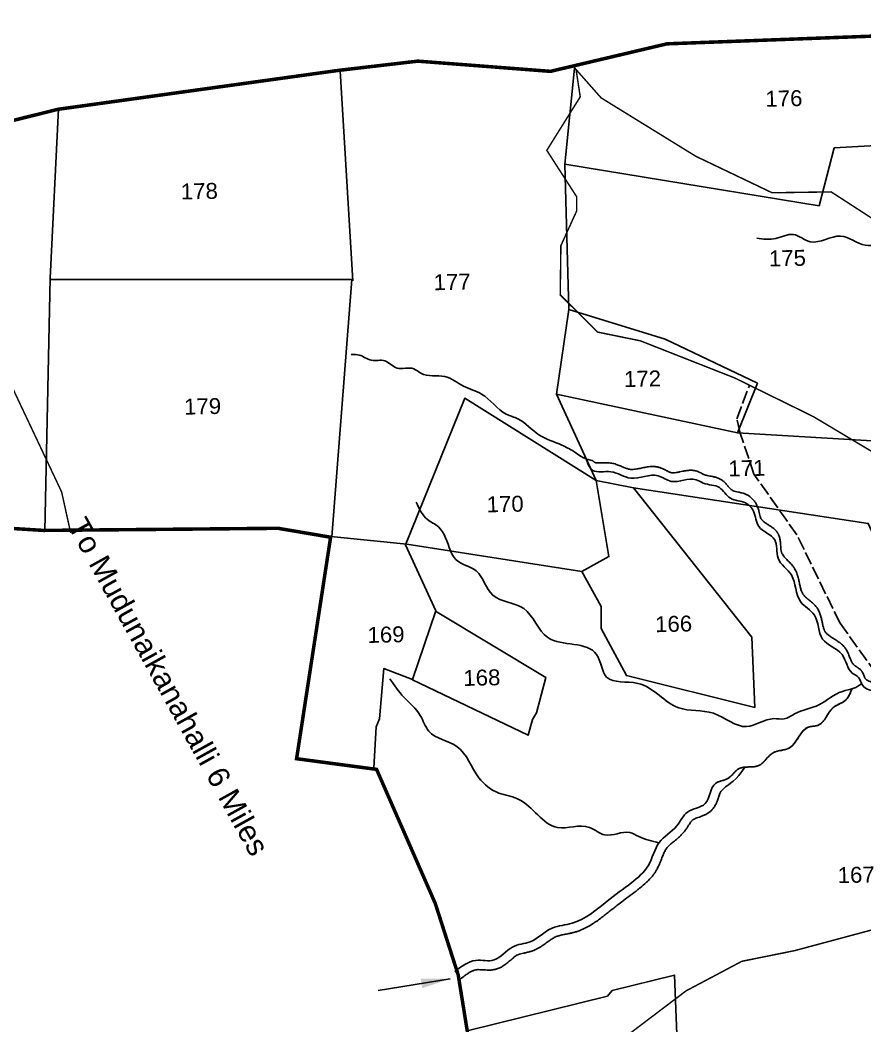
# Model space of a CAD drawing. Header units: feet. Extents: x 738530 to 748259, y 1619282 to 1626133.
# Drawn here: x 739792 to 740949, y 1621333 to 1622711 of the extents above; entities that cross this region are included whole.
import ezdxf
from ezdxf.enums import TextEntityAlignment as Align

# ---------------------------------------------------------------- set-up
doc = ezdxf.new("R2010")
doc.units = ezdxf.units.FT
doc.header["$LTSCALE"] = 15
doc.header["$MEASUREMENT"] = 0
doc.linetypes.add('ACAD_ISO02W100', pattern=[15, 12, -3])
for name, color, linetype in [('PLOT', 7, 'Continuous'), ('PLOT NO', 7, 'Continuous'), ('ROADS', 6, 'ACAD_ISO02W100'), ('TANKS-STREAM', 4, 'Continuous'), ('VILLAGE BOUNDRY', 5, 'Continuous')]:
    doc.layers.add(name, color=color, linetype=linetype)
doc.styles.add('CANAL', font='Cambria.ttf')
doc.styles.get("Standard").update_dxf_attribs({"font": 'arial.ttf'})
doc.dimstyles.new('CRDS', dxfattribs={"dimtxt": 20, "dimasz": 0.18, "dimexe": 0.18, "dimexo": 0.0625, "dimgap": 0.09, "dimtad": 0, "dimtih": 1, "dimtoh": 1, "dimdec": 0, "dimzin": 2, "dimdsep": 46, "dimtxsty": 'CANAL', "dimcen": 0.09, "dimclrt": 256, "dimadec": 0, "dimazin": 0, "dimtfac": 1, "dimtdec": 0, "dimtofl": 0, "dimtmove": 0, "dimatfit": 3, "dimfxl": 1, "dimtfill": 2, "dimtfillclr": 5, "dimtolj": 1, "dimtzin": 0, "dimarcsym": 0})

msp = doc.modelspace()

# ---------------------------------------------------------------- linework, layer by layer
at = {"layer": 'PLOT'}
for points in [[(740543.7, 1622314.6), (740538.1, 1622513.6), (740886.6, 1622456.8), (740907.4, 1622536), (741152.8, 1622549.7), (741079.1, 1622693.6)], [(740248, 1622353.8), (740230.4, 1622641.5)], [(740538.1, 1622513.6), (740552.2, 1622649.7)], [(739826.6, 1622012.3), (739825.9, 1622011.6), (739833.1, 1622357.4), (739844.7, 1622589.5)], [(739832.9, 1622355.7), (740246.6, 1622355.6), (740219.1, 1622003.3)], [(740527, 1622198.9), (740543.7, 1622314.6), (740675.7, 1622273.9), (740802.1, 1622213.8), (740774.8, 1622145.8)], [(741032.8, 1622044.8), (740982.4, 1622133.3), (740774.8, 1622145.8), (740527, 1622198.9), (740581.3, 1622080.4)], [(740217.8, 1622003.7), (740322, 1621993.3), (740561.8, 1621956), (740598.7, 1621976.3), (740581.3, 1622080.4), (740401.1, 1622193.2), (740319.8, 1621992.4), (740361.5, 1621902), (740329.4, 1621807.9), (740290.2, 1621822.8), (740284.6, 1621754.1), (740279.8, 1621743.3), (740276.8, 1621687.1)], [(740561.8, 1621956), (740587.9, 1621907.8), (740588.2, 1621877.8), (740622.7, 1621813.2), (740798.8, 1621769.6), (740794.4, 1621866), (740632.6, 1622070.6), (740581.3, 1622080.4)], [(741241.1, 1620543.5), (741283.4, 1620856), (741291.1, 1621367), (741236.7, 1621619), (741198.1, 1621714.5), (741078.1, 1621744), (741083.5, 1621817.1), (741034.9, 1621843), (740954, 1622021.6), (740632.6, 1622070.6)], [(740329.5, 1621807.5), (740487.9, 1621731.5), (740494, 1621753.1), (740499.6, 1621762.1), (740512.4, 1621810.6), (740361.3, 1621901.5)], [(740404.6, 1621326.6), (740596.7, 1621374.1), (740603.1, 1621381.8), (740688.7, 1621402.7), (740693.7, 1621275.7), (740698.3, 1621252.5), (740703.2, 1621184.1), (740537, 1621131.9), (740425.8, 1621151.4)]]:
    msp.add_lwpolyline(points, dxfattribs=at)
at = {"layer": 'ROADS', "ltscale": 0.15, "const_width": 2}
for points in [[(741121.7, 1622023.1), (740878.6, 1622168.1), (740770.9, 1622221), (740641.8, 1622271.8), (740583.1, 1622283.8), (740532, 1622334.7), (740532.9, 1622402.2), (740554.4, 1622449.4), (740554.5, 1622469.2), (740513.6, 1622532.7), (740559.4, 1622606), (740553.7, 1622643.4), (740588, 1622604.6), (740717.7, 1622524.6), (740822.3, 1622474.6), (740903.2, 1622475.8), (740959.4, 1622439.4)], [(739648.9, 1622539.7), (739714.3, 1622344.6), (739754.9, 1622301), (739766.7, 1622238.9), (739848.9, 1622064.8), (739861.3, 1622008.7)], [(742128.5, 1621836.9), (742068.6, 1621817.3), (741870.5, 1621714), (741753.1, 1621674.9), (741631, 1621624.7), (741571.8, 1621616.1), (741424.1, 1621619.8), (741247.3, 1621565.1), (741073.7, 1621495.7), (740853.1, 1621436.5), (740780.8, 1621421.9), (740704.4, 1621381.4), (740569, 1621278.9), (740507.5, 1621244.1), (740495.7, 1621236.6), (740414.8, 1621207.9)]]:
    msp.add_lwpolyline(points, dxfattribs=at)
at = {"layer": 'ROADS', "ltscale": 0.1}
msp.add_lwpolyline([(741119.5, 1621514.7), (740991.3, 1621778.9), (740915.4, 1621885), (740856.2, 1622006.1), (740797.3, 1622089.3), (740778.6, 1622145.4), (740774, 1622165.1), (740791.2, 1622211.2)], dxfattribs=at)
at = {"layer": 'TANKS-STREAM'}
for points in [[(741612.5, 1622251.7), (741584.1, 1622252), (741560.7, 1622254.5), (741537.6, 1622249.1), (741504.2, 1622253.8), (741480.5, 1622243.3), (741444.6, 1622243.9), (741408.2, 1622234.4), (741378.1, 1622246.1), (741341.1, 1622255.7), (741303.2, 1622276.1), (741260.8, 1622290.2), (741239.4, 1622303.2), (741180.9, 1622323.2), (741155.7, 1622355.7), (741134.3, 1622368.8), (741108.8, 1622379), (741068, 1622383.7), (741057.3, 1622389.7), (741021.3, 1622388.9), (740981.5, 1622403.3), (740949.8, 1622402.8), (740916.1, 1622415.3), (740874.5, 1622407.6), (740851.2, 1622417.5), (740827.3, 1622411.9), (740801.3, 1622412.4)], [(740550.6, 1622120.4), (740534.4, 1622128.9), (740502.9, 1622143.1), (740474, 1622164.9), (740458.1, 1622171.5), (740424.1, 1622198.8), (740399.7, 1622209.6), (740373.8, 1622222.9), (740341, 1622227.3), (740331.4, 1622233.5), (740308.4, 1622234.4), (740291.6, 1622244.4), (740273.3, 1622245.2), (740256.7, 1622252.2), (740245.7, 1622253)], [(740443, 1621112.3), (740479.3, 1621119.2), (740510.4, 1621113.2), (740545.6, 1621120.7), (740570.2, 1621120.9), (740606.9, 1621135.2), (740626.5, 1621138.5), (740664.3, 1621161.4), (740703.9, 1621168), (740713.4, 1621168.3), (740743.2, 1621154.7), (740773.2, 1621148.2), (740795.1, 1621132.3), (740822.3, 1621134.3), (740851.4, 1621133.4), (740890.2, 1621145.6), (740917.3, 1621142.7), (740941.4, 1621150.4), (740966.8, 1621151), (741009.5, 1621167.7), (741041.5, 1621166.1), (741061, 1621182.2), (741100.7, 1621182.5), (741131.2, 1621195.9), (741154.6, 1621195.1), (741184.7, 1621210.8), (741213, 1621210.8), (741228.6, 1621221.6), (741254.4, 1621222.3), (741279.2, 1621234.5), (741293.1, 1621239.2), (741326.6, 1621270.2), (741346.5, 1621284.5), (741357.1, 1621311.7), (741367.9, 1621326.9), (741381.1, 1621352.6), (741387.9, 1621375.6), (741395.4, 1621403), (741388, 1621439.2), (741407, 1621476.4), (741414.2, 1621482.7), (741410.7, 1621519.2), (741418.5, 1621542.3), (741420.7, 1621558.9), (741425.9, 1621566.7), (741404.4, 1621568.6), (741371.3, 1621568.4), (741342.3, 1621564.5), (741325.7, 1621571.3), (741304, 1621571.4), (741272.9, 1621585.1), (741239.7, 1621595.9), (741223, 1621614.5), (741210.5, 1621620.4), (741189, 1621640.2), (741160.6, 1621650.3), (741140.5, 1621665.3), (741100.5, 1621673.3), (741075, 1621703.4), (741055.7, 1621718.5), (741038.3, 1621746), (740998.3, 1621760), (740981.5, 1621784.3), (740945, 1621801.5), (740941.2, 1621810), (740932.1, 1621816.8), (740918.1, 1621842), (740891.4, 1621863.3), (740880.2, 1621896.2), (740861.1, 1621914.7), (740848.7, 1621951.1), (740830.5, 1621974), (740825.8, 1621999.4), (740804.1, 1622017.5), (740796.8, 1622038.3), (740785.9, 1622049.7), (740765.3, 1622056.2), (740750.1, 1622070.8), (740728, 1622076.9), (740718.1, 1622081.6), (740684.2, 1622079.3), (740666.2, 1622086.9), (740628.6, 1622083.7), (740601.3, 1622092.4), (740576.6, 1622094.4), (740567.1, 1622111.6)], [(740944.8, 1621801.9), (740934.1, 1621795.9), (740918.5, 1621791.6), (740886.5, 1621773.4), (740853, 1621760.7), (740838.7, 1621754), (740824.8, 1621754.3), (740787.3, 1621743.4), (740741.9, 1621761.6), (740694.3, 1621769.1), (740638.1, 1621802.6), (740595.6, 1621811.3), (740581.8, 1621842.2), (740515, 1621865.5), (740482, 1621905.1), (740439.6, 1621923.4), (740416.8, 1621956.6), (740388.9, 1621972.3), (740381.8, 1621984), (740365, 1622017.1), (740350.1, 1622027), (740334.7, 1622050.7)], [(740667.2, 1621584.2), (740639.6, 1621592.8), (740627.2, 1621598.3), (740593, 1621595), (740571.9, 1621605.4), (740528.4, 1621605.1), (740474.5, 1621644.1), (740448, 1621652.3), (740420.6, 1621673.3), (740390.7, 1621715.9), (740352, 1621737.1), (740340.2, 1621758.8), (740317.9, 1621783.5), (740298.4, 1621808.9)], [(740931.7, 1621795), (740922.5, 1621779.3), (740905.9, 1621769.3), (740885.5, 1621745.4), (740871.9, 1621742.6), (740846.1, 1621714.2), (740823.6, 1621707.5), (740804.1, 1621690.1), (740777.1, 1621685.9), (740761.5, 1621672.2), (740744.8, 1621665.6), (740730.5, 1621638), (740706.4, 1621626.3), (740691.8, 1621607.4), (740667.7, 1621584.8), (740652.5, 1621552.8), (740629.5, 1621529.5), (740596.3, 1621504.2), (740548.3, 1621474.1), (740521, 1621467.3), (740490.7, 1621448.7), (740466.5, 1621441.5), (740441.4, 1621423.7), (740416.2, 1621423.1), (740387.4, 1621407.7)]]:
    msp.add_spline(points, degree=3, dxfattribs=at)
for points, knots in [([(741415.4, 1621581.5), (741414.2, 1621581.4), (741414.8, 1621578.2), (741413.5, 1621578.5), (741411.2, 1621577.4), (741407.8, 1621576.4), (741402.7, 1621575.3), (741404.4, 1621575.2), (741403.2, 1621574.4), (741401.8, 1621574.4), (741400.9, 1621575.1), (741399.8, 1621572.2), (741398.1, 1621574.9), (741396.4, 1621575.5), (741391.5, 1621575.6), (741387.2, 1621575.7), (741383.1, 1621577.4), (741380.3, 1621578.8), (741377.6, 1621579.5), (741375.3, 1621579.7), (741374, 1621581.1), (741371, 1621580.8), (741370.3, 1621580.7), (741369, 1621580.5), (741368.4, 1621580.4), (741367.2, 1621580.1), (741366.6, 1621580), (741364.9, 1621579.6), (741363.7, 1621579.4), (741360.6, 1621578.6), (741358.6, 1621578), (741354.7, 1621577.1), (741352.8, 1621576.7), (741349.3, 1621576.1), (741347.6, 1621576), (741345.5, 1621576), (741345, 1621576), (741344.1, 1621576.1), (741343.7, 1621576.1), (741343.1, 1621576.3), (741342.8, 1621576.3), (741342.4, 1621576.4), (741342.2, 1621576.5), (741341.8, 1621576.6), (741341.6, 1621576.6), (741341, 1621576.8), (741340.6, 1621577), (741339.2, 1621577.5), (741338.1, 1621578), (741335.8, 1621579.2), (741334.5, 1621579.8), (741331.9, 1621581.1), (741330.4, 1621581.7), (741328.2, 1621582.5), (741327.4, 1621582.7), (741326.2, 1621583.1), (741325.7, 1621583.2), (741324.7, 1621583.4), (741324.2, 1621583.5), (741322.7, 1621583.7), (741321.7, 1621583.8), (741318.9, 1621584), (741317.1, 1621584), (741313.7, 1621583.8), (741312.1, 1621583.7), (741309.1, 1621583.4), (741307.7, 1621583.3), (741305.8, 1621583.3), (741305.2, 1621583.3), (741304.3, 1621583.3), (741304, 1621583.4), (741303.4, 1621583.4), (741303.1, 1621583.4), (741302.5, 1621583.5), (741302.3, 1621583.6), (741301.4, 1621583.7), (741300.8, 1621583.8), (741298.9, 1621584.3), (741297.5, 1621584.9), (741294.5, 1621586.1), (741293, 1621586.9), (741289.8, 1621588.6), (741288.2, 1621589.6), (741284.8, 1621591.5), (741283, 1621592.5), (741279.2, 1621594.5), (741277.3, 1621595.4), (741274.3, 1621596.6), (741273.3, 1621597), (741271.4, 1621597.6), (741270.5, 1621597.9), (741267.7, 1621598.7), (741265.9, 1621599.1), (741261.6, 1621600.1), (741259.2, 1621600.5), (741254.7, 1621601.5), (741252.6, 1621601.9), (741249.2, 1621603), (741247.8, 1621603.5), (741245.3, 1621604.6), (741244.2, 1621605.2), (741243, 1621606.1), (741242.8, 1621606.3), (741242.1, 1621606.9), (741241.6, 1621607.3), (741240.6, 1621608.3), (741240.1, 1621608.9), (741238.7, 1621610.6), (741237.8, 1621611.8), (741235.8, 1621614.4), (741234.8, 1621615.8), (741232.6, 1621618.7), (741231.4, 1621620.1), (741229, 1621622.5), (741227.9, 1621623.5), (741226.4, 1621624.7), (741226, 1621625), (741225.3, 1621625.5), (741225, 1621625.7), (741224.3, 1621626.1), (741224, 1621626.3), (741223, 1621626.8), (741222.3, 1621627.2), (741220.4, 1621628.1), (741219.1, 1621628.7), (741216.7, 1621629.6), (741215.7, 1621630.1), (741214.2, 1621630.7), (741213.8, 1621630.9), (741213.1, 1621631.2), (741212.9, 1621631.3), (741212.4, 1621631.6), (741212.2, 1621631.7), (741211.9, 1621631.9), (741211.7, 1621632.1), (741211.1, 1621632.4), (741210.7, 1621632.7), (741209.5, 1621633.6), (741208.7, 1621634.3), (741206.8, 1621636.1), (741205.5, 1621637.4), (741203, 1621640.2), (741201.7, 1621641.7), (741198.9, 1621644.7), (741197.4, 1621646.3), (741195.1, 1621648.3), (741194.4, 1621648.9), (741192.9, 1621650.1), (741192, 1621650.7), (741190.3, 1621651.8), (741189.4, 1621652.3), (741186.6, 1621653.7), (741184.7, 1621654.5), (741180.9, 1621655.7), (741179.1, 1621656.3), (741175.5, 1621657.2), (741173.7, 1621657.7), (741170.4, 1621658.5), (741168.8, 1621659), (741165.9, 1621660), (741164.5, 1621660.5), (741163, 1621661.3), (741162.7, 1621661.4), (741162.1, 1621661.8), (741161.8, 1621661.9), (741161, 1621662.5), (741160.4, 1621662.8), (741158.5, 1621664.2), (741157.2, 1621665.2), (741154.5, 1621667.6), (741153.1, 1621668.8), (741150, 1621671.4), (741148.4, 1621672.7), (741145.9, 1621674.5), (741145.1, 1621674.9), (741143.8, 1621675.7), (741143.2, 1621676.1), (741142.1, 1621676.6), (741141.6, 1621676.9), (741140.6, 1621677.3), (741140.1, 1621677.5), (741138.6, 1621678.1), (741137.6, 1621678.5), (741133.9, 1621679.6), (741131.1, 1621680.1), (741125.7, 1621680.8), (741123, 1621681), (741117.9, 1621681.4), (741115.5, 1621681.6), (741111.3, 1621682), (741109.5, 1621682.3), (741106.6, 1621682.9), (741105.4, 1621683.3), (741103.8, 1621683.9), (741103.3, 1621684.1), (741102.5, 1621684.5), (741102.2, 1621684.7), (741101.6, 1621685), (741101.2, 1621685.3), (741100.3, 1621685.9), (741099.7, 1621686.4), (741097.8, 1621688.1), (741096.6, 1621689.5), (741094.1, 1621692.6), (741092.8, 1621694.4), (741090.3, 1621698.2), (741089, 1621700.2), (741086.2, 1621704.3), (741084.7, 1621706.4), (741082.3, 1621709.3), (741081.6, 1621710.1), (741080.1, 1621711.8), (741079.3, 1621712.6), (741078.1, 1621713.7), (741077.7, 1621714.1), (741076.8, 1621714.8), (741076.4, 1621715.2), (741075.1, 1621716.3), (741074.3, 1621716.9), (741071.7, 1621718.8), (741069.9, 1621720), (741066.7, 1621722.2), (741065.1, 1621723.2), (741062.4, 1621725.3), (741061.2, 1621726.3), (741059.9, 1621727.7), (741059.6, 1621727.9), (741059, 1621728.7), (741058.6, 1621729.1), (741057.9, 1621730.2), (741057.5, 1621730.7), (741056.3, 1621732.7), (741055.4, 1621734.3), (741053.7, 1621737.6), (741052.8, 1621739.5), (741051, 1621743.2), (741050.1, 1621745.1), (741048.1, 1621748.6), (741047, 1621750.2), (741044.9, 1621753), (741043.8, 1621754.2), (741042.1, 1621755.8), (741041.7, 1621756.2), (741040.8, 1621756.9), (741040.3, 1621757.3), (741039.3, 1621758), (741038.8, 1621758.3), (741037.2, 1621759.2), (741036.2, 1621759.8), (741032.9, 1621761.3), (741030.6, 1621762), (741026.2, 1621763.2), (741023.9, 1621763.7), (741019.5, 1621764.5), (741017.4, 1621764.8), (741013.3, 1621765.6), (741011.4, 1621766), (741007.9, 1621767), (741006.3, 1621767.5), (741004.1, 1621768.5), (741003.3, 1621769), (741002.2, 1621769.7), (741001.9, 1621769.9), (741001.4, 1621770.3), (741001.2, 1621770.5), (741000.8, 1621770.9), (741000.6, 1621771.1), (741000, 1621771.8), (740999.6, 1621772.3), (740998.3, 1621773.9), (740997.5, 1621775.3), (740995.8, 1621778.3), (740995, 1621780), (740993.1, 1621783.5), (740992.1, 1621785.4), (740990.1, 1621788.6), (740989.1, 1621790), (740987.3, 1621792), (740986.8, 1621792.7), (740985.7, 1621793.7), (740985.3, 1621794.1), (740984.4, 1621794.8), (740984, 1621795.1), (740983.2, 1621795.7), (740982.8, 1621796), (740981.6, 1621796.8), (740980.7, 1621797.3), (740977.8, 1621798.9), (740975.7, 1621799.7), (740971.5, 1621801.1), (740969.4, 1621801.7), (740965.4, 1621802.7), (740963.4, 1621803.2), (740959.8, 1621804.1), (740958.1, 1621804.6), (740955.4, 1621805.5), (740954.4, 1621805.9), (740952.8, 1621806.8), (740952.2, 1621807.2), (740951.1, 1621807.9), (740950.7, 1621808.3), (740950.2, 1621808.9), (740950.1, 1621809.1), (740949.8, 1621809.4), (740949.7, 1621809.6), (740949.5, 1621809.9), (740949.5, 1621810), (740949.3, 1621810.3), (740949.2, 1621810.6), (740948.9, 1621811.3), (740948.7, 1621811.9), (740948.2, 1621813.3), (740947.9, 1621814.1), (740947.2, 1621815.8), (740946.8, 1621816.7), (740946, 1621818.1), (740945.7, 1621818.6), (740945.2, 1621819.3), (740945, 1621819.6), (740944.6, 1621820.1), (740944.3, 1621820.4), (740943.7, 1621821.1), (740943.3, 1621821.5), (740941.8, 1621822.8), (740940.8, 1621823.5), (740939, 1621824.7), (740938.2, 1621825.2), (740936.6, 1621826.2), (740936, 1621826.6), (740935.3, 1621827), (740935.2, 1621827.2), (740934.9, 1621827.3), (740934.8, 1621827.4), (740934.6, 1621827.6), (740934.5, 1621827.7), (740934.2, 1621828), (740934, 1621828.2), (740933.4, 1621828.8), (740933.1, 1621829.2), (740932.3, 1621830.3), (740932, 1621830.9), (740930.9, 1621832.8), (740930.2, 1621834.3), (740928.9, 1621837.6), (740928.2, 1621839.5), (740926.7, 1621843.3), (740925.8, 1621845.3), (740924.3, 1621848), (740923.9, 1621848.8), (740923.1, 1621850), (740922.8, 1621850.5), (740922.1, 1621851.4), (740921.8, 1621851.8), (740921.2, 1621852.6), (740920.9, 1621852.9), (740920, 1621854), (740919.3, 1621854.7), (740917.1, 1621856.8), (740915.4, 1621858.1), (740912.1, 1621860.4), (740910.5, 1621861.5), (740907.3, 1621863.5), (740905.7, 1621864.4), (740902.8, 1621866.2), (740901.5, 1621867.1), (740899, 1621868.9), (740898, 1621869.8), (740896.8, 1621871), (740896.4, 1621871.3), (740895.9, 1621871.9), (740895.8, 1621872.2), (740895.5, 1621872.6), (740895.3, 1621872.7), (740895.1, 1621873.1), (740895, 1621873.3), (740894.6, 1621873.9), (740894.4, 1621874.3), (740893.7, 1621875.8), (740893.2, 1621877.1), (740892.4, 1621879.7), (740892, 1621881.2), (740891.3, 1621884.3), (740891, 1621885.9), (740890.3, 1621889.3), (740889.9, 1621891.1), (740889, 1621894.7), (740888.5, 1621896.5), (740887.1, 1621900.2), (740886.3, 1621902), (740885, 1621904.3), (740884.7, 1621904.8), (740884.1, 1621905.8), (740883.7, 1621906.3), (740882.7, 1621907.6), (740882, 1621908.5), (740879.6, 1621911.1), (740877.9, 1621912.6), (740874.5, 1621915.4), (740872.9, 1621916.7), (740869.8, 1621919.2), (740868.5, 1621920.4), (740866.9, 1621921.9), (740866.5, 1621922.4), (740865.8, 1621923.1), (740865.6, 1621923.4), (740865.2, 1621923.9), (740865, 1621924.2), (740864.7, 1621924.7), (740864.5, 1621924.9), (740864, 1621925.7), (740863.7, 1621926.3), (740862.9, 1621928.1), (740862.3, 1621929.5), (740861.4, 1621932.6), (740860.9, 1621934.2), (740860.1, 1621937.7), (740859.8, 1621939.6), (740859, 1621943.4), (740858.5, 1621945.4), (740857.5, 1621949.4), (740856.9, 1621951.4), (740855.3, 1621955.5), (740854.4, 1621957.6), (740852.9, 1621960), (740852.7, 1621960.5), (740852.1, 1621961.3), (740851.8, 1621961.7), (740850.9, 1621963), (740850.3, 1621963.7), (740848.3, 1621966.1), (740846.9, 1621967.6), (740844.1, 1621970.5), (740842.8, 1621971.8), (740840.3, 1621974.3), (740839.2, 1621975.5), (740837.6, 1621977.6), (740836.9, 1621978.5), (740836.2, 1621979.8), (740836, 1621980.2), (740835.7, 1621980.8), (740835.6, 1621981.1), (740835.4, 1621981.6), (740835.3, 1621981.8), (740835.2, 1621982.2), (740835.1, 1621982.5), (740834.9, 1621983.2), (740834.8, 1621983.7), (740834.5, 1621985.4), (740834.3, 1621986.7), (740834.1, 1621989.5), (740834, 1621991), (740833.8, 1621994.2), (740833.7, 1621995.8), (740833.2, 1621999.2), (740832.9, 1622001), (740832.1, 1622003.9), (740831.7, 1622005), (740831, 1622006.7), (740830.7, 1622007.3), (740830.1, 1622008.3), (740829.9, 1622008.6), (740829.5, 1622009.3), (740829.2, 1622009.7), (740828.5, 1622010.7), (740827.9, 1622011.3), (740826.1, 1622013.3), (740824.8, 1622014.5), (740822, 1622016.6), (740820.6, 1622017.5), (740817.9, 1622019.3), (740816.6, 1622020.1), (740814.1, 1622021.7), (740812.9, 1622022.5), (740810.9, 1622024), (740810, 1622024.7), (740809.1, 1622025.6), (740808.8, 1622025.9), (740808.5, 1622026.3), (740808.3, 1622026.5), (740808.1, 1622026.8), (740808, 1622027), (740807.8, 1622027.3), (740807.7, 1622027.4), (740807.4, 1622027.9), (740807.2, 1622028.3), (740806.7, 1622029.4), (740806.4, 1622030.3), (740805.7, 1622032.4), (740805.4, 1622033.6), (740804.8, 1622036), (740804.5, 1622037.4), (740803.8, 1622040.1), (740803.4, 1622041.6), (740802.6, 1622043.8), (740802.3, 1622044.6), (740801.7, 1622046), (740801.4, 1622046.7), (740800.7, 1622048.1), (740800.3, 1622048.7), (740799.2, 1622050.7), (740798.3, 1622052), (740795.7, 1622055.2), (740793.8, 1622057), (740790.9, 1622059.1), (740790, 1622059.7), (740788.6, 1622060.5), (740788.1, 1622060.8), (740787, 1622061.3), (740786.4, 1622061.6), (740785.3, 1622062.1), (740784.7, 1622062.3), (740783, 1622062.9), (740781.9, 1622063.2), (740779.2, 1622063.9), (740777.6, 1622064.2), (740774.7, 1622064.9), (740773.4, 1622065.2), (740771, 1622065.8), (740769.9, 1622066.1), (740768.7, 1622066.7), (740768.3, 1622066.8), (740767.8, 1622067.1), (740767.7, 1622067.2), (740767.1, 1622067.5), (740766.8, 1622067.8), (740766, 1622068.4), (740765.6, 1622068.7), (740764.5, 1622069.8), (740763.7, 1622070.6), (740762, 1622072.5), (740761.1, 1622073.6), (740759.2, 1622075.8), (740758.2, 1622076.9), (740755.9, 1622079.2), (740754.6, 1622080.3), (740752.6, 1622081.7), (740751.9, 1622082.1), (740750.7, 1622082.8), (740750, 1622083.1), (740747.9, 1622084), (740746.5, 1622084.5), (740743.6, 1622085.3), (740742.2, 1622085.6), (740739.6, 1622086.2), (740738.3, 1622086.4), (740735.8, 1622086.8), (740734.6, 1622087), (740732.4, 1622087.5), (740731.4, 1622087.7), (740730.2, 1622088.1), (740729.9, 1622088.2), (740729.3, 1622088.5), (740729, 1622088.6), (740728.5, 1622088.8), (740728.2, 1622088.9), (740727.3, 1622089.4), (740726.6, 1622089.7), (740725, 1622090.6), (740724.1, 1622091.1), (740721.9, 1622092.1), (740720.8, 1622092.7), (740719, 1622093.3), (740718.6, 1622093.4), (740717.7, 1622093.7), (740717.2, 1622093.8), (740715.8, 1622094.1), (740714.9, 1622094.3), (740712.3, 1622094.6), (740710.6, 1622094.6), (740707.3, 1622094.4), (740705.7, 1622094.2), (740702.7, 1622093.7), (740701.2, 1622093.4), (740698.3, 1622092.8), (740696.9, 1622092.5), (740693.9, 1622091.8), (740692.3, 1622091.5), (740689.3, 1622091.1), (740687.9, 1622091), (740686.2, 1622091), (740685.7, 1622091), (740685, 1622091.1), (740684.7, 1622091.2), (740684.2, 1622091.2), (740684, 1622091.3), (740683.5, 1622091.4), (740683.3, 1622091.5), (740682.6, 1622091.7), (740682.1, 1622091.8), (740680.6, 1622092.4), (740679.5, 1622092.9), (740677.2, 1622094.1), (740676, 1622094.7), (740673.3, 1622096.1), (740671.9, 1622096.8), (740669.7, 1622097.7), (740669, 1622097.9), (740667.8, 1622098.3), (740667.3, 1622098.5), (740666.4, 1622098.7), (740666, 1622098.8), (740665.2, 1622099), (740664.8, 1622099.1), (740663.6, 1622099.3), (740662.8, 1622099.5), (740660.5, 1622099.7), (740659, 1622099.7), (740655.9, 1622099.7), (740654.5, 1622099.5), (740650.6, 1622099.1), (740648.3, 1622098.6), (740643.9, 1622097.7), (740641.8, 1622097.2), (740637.7, 1622096.4), (740635.7, 1622096.1), (740632.5, 1622095.7), (740631.1, 1622095.6), (740629.3, 1622095.6), (740628.8, 1622095.6), (740628, 1622095.7), (740627.8, 1622095.8), (740627.2, 1622095.8), (740626.9, 1622095.9), (740626, 1622096.1), (740625.4, 1622096.2), (740623.4, 1622096.8), (740622, 1622097.3), (740618.9, 1622098.5), (740617.3, 1622099.2), (740613.9, 1622100.7), (740612, 1622101.4), (740608.2, 1622102.8), (740606.1, 1622103.5), (740602.9, 1622104.2), (740601.9, 1622104.3), (740599.6, 1622104.6), (740598.5, 1622104.7), (740596.2, 1622104.8), (740595.1, 1622104.8), (740592.3, 1622104.7), (740590.5, 1622104.7), (740587.3, 1622104.5), (740585.8, 1622104.5), (740583.4, 1622104.5), (740582.5, 1622104.5), (740581, 1622104.7), (740580.4, 1622104.8), (740579.5, 1622105.1), (740579.2, 1622105.3), (740578.8, 1622105.5), (740578.7, 1622105.5), (740578.4, 1622105.7), (740578.3, 1622105.8), (740577.9, 1622106.2), (740577.6, 1622106.5), (740576.9, 1622107.4), (740576.6, 1622107.9), (740574.7, 1622108.2), (740573, 1622108.3), (740569.9, 1622109.3), (740566.4, 1622110.5), (740563.3, 1622112.1), (740558.1, 1622114.2), (740550.6, 1622120.4)], [1357.07451, 1357.07451, 1357.07451, 1357.07451, 1359.883562, 1359.883562, 1362.775479, 1362.775479, 1365.086594, 1365.086594, 1366.68908, 1366.68908, 1368.291567, 1368.291567, 1371.496539, 1371.496539, 1377.906485, 1377.906485, 1384.816639, 1384.816639, 1391.726793, 1391.726793, 1398.636947, 1398.636947, 1400.885292, 1400.885292, 1402.648059, 1402.648059, 1404.410825, 1404.410825, 1407.936358, 1407.936358, 1414.298642, 1414.298642, 1420.660927, 1420.660927, 1427.023211, 1427.023211, 1429.39215, 1429.39215, 1431.200779, 1431.200779, 1432.401312, 1432.401312, 1433.341688, 1433.341688, 1434.282063, 1434.282063, 1436.162814, 1436.162814, 1440.427225, 1440.427225, 1444.691635, 1444.691635, 1448.956046, 1448.956046, 1450.819784, 1450.819784, 1452.059671, 1452.059671, 1453.299559, 1453.299559, 1455.779334, 1455.779334, 1460.60152, 1460.60152, 1465.423705, 1465.423705, 1470.24589, 1470.24589, 1472.436223, 1472.436223, 1473.941872, 1473.941872, 1475.197373, 1475.197373, 1476.452874, 1476.452874, 1478.963877, 1478.963877, 1484.993815, 1484.993815, 1491.023753, 1491.023753, 1497.053691, 1497.053691, 1503.083629, 1503.083629, 1509.113567, 1509.113567, 1511.762359, 1511.762359, 1514.411151, 1514.411151, 1519.708735, 1519.708735, 1527.011644, 1527.011644, 1534.314554, 1534.314554, 1540.080753, 1540.080753, 1545.846951, 1545.846951, 1547.32903, 1547.32903, 1550.293187, 1550.293187, 1553.257344, 1553.257344, 1558.388389, 1558.388389, 1563.519433, 1563.519433, 1568.650478, 1568.650478, 1572.244226, 1572.244226, 1573.402124, 1573.402124, 1574.340778, 1574.340778, 1575.279432, 1575.279432, 1577.156741, 1577.156741, 1581.035551, 1581.035551, 1584.91436, 1584.91436, 1586.71307, 1586.71307, 1587.927437, 1587.927437, 1588.928633, 1588.928633, 1589.929829, 1589.929829, 1591.932222, 1591.932222, 1595.937007, 1595.937007, 1601.999869, 1601.999869, 1608.06273, 1608.06273, 1614.125592, 1614.125592, 1616.561394, 1616.561394, 1619.208336, 1619.208336, 1621.855278, 1621.855278, 1627.433063, 1627.433063, 1633.010848, 1633.010848, 1638.588633, 1638.588633, 1644.166418, 1644.166418, 1649.744203, 1649.744203, 1651.106799, 1651.106799, 1652.469395, 1652.469395, 1655.194587, 1655.194587, 1661.090997, 1661.090997, 1666.987408, 1666.987408, 1672.883818, 1672.883818, 1675.287918, 1675.287918, 1677.01141, 1677.01141, 1678.398922, 1678.398922, 1679.786434, 1679.786434, 1682.561459, 1682.561459, 1690.19592, 1690.19592, 1697.830381, 1697.830381, 1705.464842, 1705.464842, 1711.879756, 1711.879756, 1717.170327, 1717.170327, 1719.634499, 1719.634499, 1721.504002, 1721.504002, 1723.373504, 1723.373504, 1727.11251, 1727.11251, 1734.303675, 1734.303675, 1741.494839, 1741.494839, 1748.686003, 1748.686003, 1755.877168, 1755.877168, 1758.937317, 1758.937317, 1761.847119, 1761.847119, 1763.352864, 1763.352864, 1764.858609, 1764.858609, 1767.870098, 1767.870098, 1774.101295, 1774.101295, 1780.332493, 1780.332493, 1786.56369, 1786.56369, 1788.118644, 1788.118644, 1790.657956, 1790.657956, 1793.197267, 1793.197267, 1799.336391, 1799.336391, 1805.475514, 1805.475514, 1811.614637, 1811.614637, 1816.746631, 1816.746631, 1821.006774, 1821.006774, 1822.432503, 1822.432503, 1823.961504, 1823.961504, 1825.490504, 1825.490504, 1828.548506, 1828.548506, 1834.919156, 1834.919156, 1841.289805, 1841.289805, 1847.660455, 1847.660455, 1854.031105, 1854.031105, 1860.401754, 1860.401754, 1864.715311, 1864.715311, 1866.811101, 1866.811101, 1868.263822, 1868.263822, 1869.716543, 1869.716543, 1872.621984, 1872.621984, 1878.459297, 1878.459297, 1884.29661, 1884.29661, 1890.133923, 1890.133923, 1894.60423, 1894.60423, 1896.721375, 1896.721375, 1898.164931, 1898.164931, 1899.342341, 1899.342341, 1900.519751, 1900.519751, 1902.874571, 1902.874571, 1908.660873, 1908.660873, 1914.447175, 1914.447175, 1920.233477, 1920.233477, 1926.019779, 1926.019779, 1930.490061, 1930.490061, 1934.215263, 1934.215263, 1937.940464, 1937.940464, 1939.462963, 1939.462963, 1941.0032, 1941.0032, 1941.692606, 1941.692606, 1943.034258, 1943.034258, 1945.307777, 1945.307777, 1947.581297, 1947.581297, 1949.854817, 1949.854817, 1950.900616, 1950.900616, 1951.535214, 1951.535214, 1952.169813, 1952.169813, 1953.439009, 1953.439009, 1956.266758, 1956.266758, 1959.094507, 1959.094507, 1961.922256, 1961.922256, 1962.812908, 1962.812908, 1963.54971, 1963.54971, 1964.286511, 1964.286511, 1965.760115, 1965.760115, 1968.707321, 1968.707321, 1971.654528, 1971.654528, 1977.601504, 1977.601504, 1983.54848, 1983.54848, 1989.495457, 1989.495457, 1991.738026, 1991.738026, 1993.195227, 1993.195227, 1994.40015, 1994.40015, 1995.605074, 1995.605074, 1998.01492, 1998.01492, 2003.547225, 2003.547225, 2009.079529, 2009.079529, 2014.611833, 2014.611833, 2020.144138, 2020.144138, 2025.676442, 2025.676442, 2027.923555, 2027.923555, 2029.411335, 2029.411335, 2030.539753, 2030.539753, 2031.668171, 2031.668171, 2033.925007, 2033.925007, 2039.11482, 2039.11482, 2044.304633, 2044.304633, 2049.494446, 2049.494446, 2054.684259, 2054.684259, 2059.874072, 2059.874072, 2065.063885, 2065.063885, 2066.502613, 2066.502613, 2067.941341, 2067.941341, 2070.818797, 2070.818797, 2077.152982, 2077.152982, 2083.487167, 2083.487167, 2089.821352, 2089.821352, 2092.220964, 2092.220964, 2093.95355, 2093.95355, 2095.336736, 2095.336736, 2096.719922, 2096.719922, 2099.486294, 2099.486294, 2105.376933, 2105.376933, 2111.267572, 2111.267572, 2117.158211, 2117.158211, 2123.048849, 2123.048849, 2128.939488, 2128.939488, 2134.830127, 2134.830127, 2136.147982, 2136.147982, 2137.465838, 2137.465838, 2140.101549, 2140.101549, 2145.919371, 2145.919371, 2151.737194, 2151.737194, 2157.555016, 2157.555016, 2162.119429, 2162.119429, 2164.156754, 2164.156754, 2165.64041, 2165.64041, 2166.774856, 2166.774856, 2167.909303, 2167.909303, 2170.178196, 2170.178196, 2174.837991, 2174.837991, 2179.497786, 2179.497786, 2184.157581, 2184.157581, 2188.817375, 2188.817375, 2191.668284, 2191.668284, 2193.183445, 2193.183445, 2194.163415, 2194.163415, 2195.143385, 2195.143385, 2197.103324, 2197.103324, 2201.696797, 2201.696797, 2206.29027, 2206.29027, 2210.883742, 2210.883742, 2215.477215, 2215.477215, 2220.070688, 2220.070688, 2221.865463, 2221.865463, 2223.049831, 2223.049831, 2224.058871, 2224.058871, 2225.067911, 2225.067911, 2227.085991, 2227.085991, 2231.203492, 2231.203492, 2235.320993, 2235.320993, 2239.438494, 2239.438494, 2243.555994, 2243.555994, 2245.576747, 2245.576747, 2247.429715, 2247.429715, 2249.282684, 2249.282684, 2252.988621, 2252.988621, 2259.313929, 2259.313929, 2261.781903, 2261.781903, 2263.165351, 2263.165351, 2264.688116, 2264.688116, 2266.210881, 2266.210881, 2269.256411, 2269.256411, 2273.864127, 2273.864127, 2278.471844, 2278.471844, 2283.07956, 2283.07956, 2284.91738, 2284.91738, 2286.053747, 2286.053747, 2288.326481, 2288.326481, 2290.599215, 2290.599215, 2294.830815, 2294.830815, 2299.062415, 2299.062415, 2303.294015, 2303.294015, 2307.525615, 2307.525615, 2309.223414, 2309.223414, 2310.921213, 2310.921213, 2314.845647, 2314.845647, 2318.770082, 2318.770082, 2322.694517, 2322.694517, 2326.618952, 2326.618952, 2330.543387, 2330.543387, 2331.903913, 2331.903913, 2333.18504, 2333.18504, 2334.466167, 2334.466167, 2337.028421, 2337.028421, 2340.294514, 2340.294514, 2343.560607, 2343.560607, 2344.682999, 2344.682999, 2345.805392, 2345.805392, 2348.050176, 2348.050176, 2352.32583, 2352.32583, 2356.601484, 2356.601484, 2360.877138, 2360.877138, 2365.152791, 2365.152791, 2370.620231, 2370.620231, 2376.08767, 2376.08767, 2378.112001, 2378.112001, 2379.665152, 2379.665152, 2380.772464, 2380.772464, 2381.879775, 2381.879775, 2384.094399, 2384.094399, 2388.509938, 2388.509938, 2392.925477, 2392.925477, 2397.341017, 2397.341017, 2399.214918, 2399.214918, 2400.521747, 2400.521747, 2401.525453, 2401.525453, 2402.529159, 2402.529159, 2404.536571, 2404.536571, 2408.551395, 2408.551395, 2412.566219, 2412.566219, 2419.20275, 2419.20275, 2425.839281, 2425.839281, 2432.475812, 2432.475812, 2437.907149, 2437.907149, 2440.07809, 2440.07809, 2441.407378, 2441.407378, 2442.736665, 2442.736665, 2445.395239, 2445.395239, 2451.09653, 2451.09653, 2456.797822, 2456.797822, 2462.499113, 2462.499113, 2468.200405, 2468.200405, 2470.832995, 2470.832995, 2473.701148, 2473.701148, 2476.569301, 2476.569301, 2481.389585, 2481.389585, 2486.209868, 2486.209868, 2490.049921, 2490.049921, 2493.225395, 2493.225395, 2496.400869, 2496.400869, 2497.883843, 2497.883843, 2499.366816, 2499.366816, 2502.432035, 2502.432035, 2505.497254, 2505.497254, 2508.562473, 2508.562473, 2513.485696, 2513.485696, 2517.831694, 2517.831694, 2517.831694, 2517.831694]), ([(740931.7, 1621795), (740931.5, 1621794.5), (740931.3, 1621793.9), (740930.8, 1621792.8), (740930.6, 1621792.3), (740929.9, 1621790.7), (740929.5, 1621789.6), (740928.7, 1621787.9), (740928.4, 1621787.3), (740927.8, 1621786.2), (740927.5, 1621785.7), (740926.9, 1621784.7), (740926.6, 1621784.2), (740925.9, 1621783.1), (740925.5, 1621782.5), (740924.6, 1621781.3), (740924.1, 1621780.8), (740923.1, 1621779.8), (740922.6, 1621779.3), (740921.6, 1621778.5), (740921.1, 1621778.1), (740920.3, 1621777.6), (740920.1, 1621777.4), (740919.6, 1621777.2), (740919.4, 1621777), (740918.7, 1621776.6), (740918.3, 1621776.3), (740917.4, 1621775.9), (740917, 1621775.6), (740916.2, 1621775.2), (740915.7, 1621775), (740914.9, 1621774.6), (740914.4, 1621774.4), (740913.5, 1621773.9), (740913.1, 1621773.7), (740912.3, 1621773.3), (740912, 1621773.1), (740910.9, 1621772.6), (740910.3, 1621772.2), (740909.3, 1621771.7), (740909, 1621771.5), (740908.4, 1621771.1), (740908.1, 1621770.9), (740907.3, 1621770.3), (740906.7, 1621769.9), (740906, 1621769.3), (740905.8, 1621769.2), (740905.5, 1621768.9), (740905.3, 1621768.7), (740905, 1621768.5), (740904.9, 1621768.3), (740904.4, 1621767.9), (740904.1, 1621767.6), (740903.6, 1621767), (740903.4, 1621766.7), (740902.9, 1621766.2), (740902.7, 1621766), (740902.2, 1621765.3), (740901.8, 1621764.9), (740901.2, 1621764), (740901, 1621763.7), (740900.5, 1621762.9), (740900.2, 1621762.6), (740899.2, 1621761.1), (740898.5, 1621759.9), (740897.5, 1621758.2), (740897.1, 1621757.7), (740896.5, 1621756.6), (740896.2, 1621756.2), (740895.6, 1621755.3), (740895.3, 1621754.8), (740894.8, 1621754), (740894.6, 1621753.7), (740894.1, 1621753), (740893.9, 1621752.7), (740893.1, 1621751.7), (740892.7, 1621751.1), (740891.7, 1621749.9), (740891.2, 1621749.4), (740890.3, 1621748.5), (740889.9, 1621748.1), (740889.1, 1621747.4), (740888.6, 1621747.1), (740887.4, 1621746.3), (740886.6, 1621745.8), (740885.1, 1621745.2), (740884.5, 1621745), (740883.5, 1621744.8), (740883.3, 1621744.7), (740882.4, 1621744.5), (740881.8, 1621744.4), (740880.9, 1621744.2), (740880.5, 1621744.2), (740879.8, 1621744.1), (740879.4, 1621744), (740878.7, 1621743.9), (740878.4, 1621743.9), (740877.8, 1621743.8), (740877.6, 1621743.8), (740876.9, 1621743.7), (740876.6, 1621743.7), (740876.1, 1621743.6), (740875.9, 1621743.5), (740875.5, 1621743.5), (740875.3, 1621743.4), (740874.8, 1621743.4), (740874.5, 1621743.3), (740874.1, 1621743.2), (740873.9, 1621743.2), (740873.6, 1621743.1), (740873.5, 1621743.1), (740873.2, 1621743), (740873.1, 1621743), (740872.8, 1621742.9), (740872.7, 1621742.8), (740872.4, 1621742.8), (740872.3, 1621742.7), (740872.1, 1621742.7), (740872.1, 1621742.7), (740872, 1621742.6), (740872, 1621742.6), (740871.9, 1621742.6), (740871.9, 1621742.6), (740871.7, 1621742.5), (740871.7, 1621742.5), (740871.6, 1621742.5), (740871.6, 1621742.5), (740871.5, 1621742.5), (740871.5, 1621742.5), (740871.5, 1621742.4), (740871.4, 1621742.4), (740871.3, 1621742.4), (740871.3, 1621742.4), (740871.1, 1621742.3), (740871, 1621742.2), (740870.7, 1621742.1), (740870.6, 1621742.1), (740870.3, 1621741.9), (740870.1, 1621741.8), (740869.8, 1621741.7), (740869.6, 1621741.6), (740869.3, 1621741.4), (740869.2, 1621741.3), (740868.5, 1621740.9), (740868, 1621740.6), (740867.1, 1621739.9), (740866.7, 1621739.5), (740866, 1621738.9), (740865.8, 1621738.7), (740865.4, 1621738.3), (740865.2, 1621738.1), (740864.6, 1621737.5), (740864.2, 1621737), (740863.4, 1621736.1), (740863.1, 1621735.7), (740862.4, 1621734.8), (740862.2, 1621734.5), (740861.6, 1621733.7), (740861.3, 1621733.3), (740860.7, 1621732.5), (740860.5, 1621732), (740859.7, 1621730.9), (740859.3, 1621730.2), (740858.3, 1621728.7), (740857.9, 1621728), (740857.1, 1621726.7), (740856.7, 1621726.1), (740856, 1621725), (740855.6, 1621724.4), (740854.8, 1621723.2), (740854.3, 1621722.6), (740853.5, 1621721.3), (740853, 1621720.7), (740852.2, 1621719.7), (740851.8, 1621719.3), (740851.1, 1621718.4), (740850.8, 1621718), (740849.9, 1621717.2), (740849.4, 1621716.7), (740848.3, 1621715.8), (740847.8, 1621715.3), (740847, 1621714.8), (740846.7, 1621714.6), (740845.9, 1621714.1), (740845.3, 1621713.8), (740844.3, 1621713.4), (740843.9, 1621713.2), (740843.1, 1621712.9), (740842.7, 1621712.7), (740841.8, 1621712.4), (740841.4, 1621712.3), (740840.6, 1621712.1), (740840.2, 1621712), (740839.4, 1621711.8), (740839, 1621711.7), (740837.9, 1621711.4), (740837.1, 1621711.3), (740835.7, 1621711), (740835.2, 1621710.9), (740834.1, 1621710.7), (740833.7, 1621710.6), (740832.8, 1621710.5), (740832.4, 1621710.4), (740831.5, 1621710.2), (740831.2, 1621710.1), (740830.4, 1621709.9), (740830, 1621709.8), (740829.1, 1621709.6), (740828.6, 1621709.5), (740827.8, 1621709.2), (740827.5, 1621709.1), (740826.9, 1621708.9), (740826.6, 1621708.8), (740826, 1621708.6), (740825.7, 1621708.5), (740825.2, 1621708.3), (740825, 1621708.2), (740824.5, 1621707.9), (740824.1, 1621707.8), (740823.7, 1621707.5), (740823.6, 1621707.4), (740823.4, 1621707.3), (740823.3, 1621707.3), (740823.1, 1621707.2), (740823, 1621707.1), (740822.6, 1621706.8), (740822.3, 1621706.7), (740821.9, 1621706.4), (740821.8, 1621706.3), (740821.5, 1621706.1), (740821.3, 1621706), (740821, 1621705.7), (740820.8, 1621705.6), (740820.3, 1621705.2), (740820, 1621704.9), (740819.4, 1621704.4), (740819.2, 1621704.1), (740818.7, 1621703.7), (740818.4, 1621703.4), (740817.8, 1621702.8), (740817.4, 1621702.4), (740816.8, 1621701.7), (740816.4, 1621701.3), (740815.5, 1621700.3), (740814.9, 1621699.7), (740814, 1621698.6), (740813.6, 1621698.2), (740812.9, 1621697.3), (740812.5, 1621696.9), (740811.9, 1621696.2), (740811.5, 1621695.9), (740810.9, 1621695.2), (740810.6, 1621694.9), (740810, 1621694.3), (740809.7, 1621694), (740808.6, 1621693), (740807.8, 1621692.3), (740806.7, 1621691.5), (740806.5, 1621691.4), (740806, 1621691.1), (740805.8, 1621691), (740805.3, 1621690.6), (740805, 1621690.5), (740804, 1621690), (740803.4, 1621689.8), (740802.4, 1621689.4), (740802, 1621689.3), (740801.2, 1621689.1), (740800.8, 1621689), (740800, 1621688.8), (740799.6, 1621688.7), (740798.6, 1621688.6), (740798.1, 1621688.5), (740797.1, 1621688.4), (740796.6, 1621688.3), (740795.4, 1621688.3), (740794.7, 1621688.2), (740793.6, 1621688.2), (740793, 1621688.2), (740792, 1621688.1), (740791.5, 1621688.1), (740790.5, 1621688.1), (740789.9, 1621688.1), (740788.7, 1621688), (740788, 1621688), (740786.9, 1621688), (740786.5, 1621688), (740785.6, 1621687.9), (740785.1, 1621687.9), (740784.2, 1621687.8), (740783.6, 1621687.7), (740782.8, 1621687.6), (740782.4, 1621687.5), (740781.8, 1621687.4), (740781.5, 1621687.4), (740781, 1621687.2), (740780.7, 1621687.2), (740780.4, 1621687.1), (740780.3, 1621687.1), (740780, 1621687), (740779.8, 1621686.9), (740779.2, 1621686.8), (740778.8, 1621686.6), (740778.3, 1621686.4), (740778.2, 1621686.4), (740777.9, 1621686.3), (740777.8, 1621686.2), (740777.5, 1621686.1), (740777.4, 1621686), (740777.2, 1621685.9), (740777.1, 1621685.9), (740776.9, 1621685.8), (740776.8, 1621685.7), (740776.6, 1621685.6), (740776.6, 1621685.6), (740776.4, 1621685.5), (740776.3, 1621685.4), (740776, 1621685.2), (740775.9, 1621685.2), (740775.7, 1621685), (740775.6, 1621684.9), (740775.4, 1621684.8), (740775.3, 1621684.8), (740775, 1621684.6), (740774.8, 1621684.4), (740774.5, 1621684.2), (740774.4, 1621684.1), (740774.1, 1621683.9), (740774, 1621683.8), (740773.5, 1621683.3), (740773.1, 1621683), (740772.4, 1621682.3), (740772, 1621682), (740771.3, 1621681.2), (740770.9, 1621680.9), (740770.2, 1621680.1), (740769.8, 1621679.7), (740769.1, 1621679), (740768.8, 1621678.6), (740768, 1621677.8), (740767.6, 1621677.3), (740766.8, 1621676.5), (740766.3, 1621676.1), (740765.6, 1621675.4), (740765.3, 1621675.1), (740764.6, 1621674.5), (740764.3, 1621674.2), (740763.7, 1621673.7), (740763.3, 1621673.4), (740762.6, 1621672.9), (740762.2, 1621672.7), (740761.2, 1621672.1), (740760.5, 1621671.7), (740759.5, 1621671.2), (740759.1, 1621671.1), (740758.5, 1621670.8), (740758.2, 1621670.7), (740757.5, 1621670.5), (740757.1, 1621670.3), (740756.2, 1621670), (740755.6, 1621669.8), (740754.7, 1621669.6), (740754.3, 1621669.5), (740753.7, 1621669.3), (740753.4, 1621669.2), (740752.9, 1621669), (740752.6, 1621669), (740751.8, 1621668.7), (740751.2, 1621668.5), (740750.1, 1621668.2), (740749.6, 1621668), (740748.9, 1621667.7), (740748.7, 1621667.7), (740748.2, 1621667.5), (740748, 1621667.4), (740747.6, 1621667.2), (740747.4, 1621667.1), (740747, 1621666.9), (740746.9, 1621666.9), (740746.6, 1621666.7), (740746.5, 1621666.6), (740746.3, 1621666.6)], [0, 0, 0, 0, 1.773475, 1.773475, 3.54695, 3.54695, 7.0939, 7.0939, 9.256396, 9.256396, 11.048989, 11.048989, 12.841581, 12.841581, 15.292962, 15.292962, 17.744343, 17.744343, 19.895051, 19.895051, 22.045759, 22.045759, 22.901877, 22.901877, 23.757995, 23.757995, 25.47023, 25.47023, 26.933256, 26.933256, 28.396281, 28.396281, 29.94763, 29.94763, 31.49898, 31.49898, 32.689521, 32.689521, 35.070603, 35.070603, 36.170447, 36.170447, 37.270291, 37.270291, 39.469979, 39.469979, 40.134987, 40.134987, 40.799996, 40.799996, 41.465004, 41.465004, 42.795021, 42.795021, 43.818619, 43.818619, 44.842217, 44.842217, 46.544384, 46.544384, 47.875069, 47.875069, 49.205754, 49.205754, 53.243323, 53.243323, 55.210298, 55.210298, 56.849267, 56.849267, 58.488236, 58.488236, 59.751504, 59.751504, 61.014771, 61.014771, 63.541306, 63.541306, 65.899547, 65.899547, 67.722012, 67.722012, 69.544476, 69.544476, 72.675848, 72.675848, 74.929292, 74.929292, 75.858979, 75.858979, 77.718353, 77.718353, 78.887498, 78.887498, 80.056643, 80.056643, 80.962738, 80.962738, 81.868832, 81.868832, 82.856407, 82.856407, 83.520013, 83.520013, 84.183619, 84.183619, 85.032846, 85.032846, 85.586355, 85.586355, 86.032347, 86.032347, 86.478339, 86.478339, 86.934919, 86.934919, 87.391499, 87.391499, 87.487407, 87.487407, 87.583315, 87.583315, 87.77513, 87.77513, 87.950977, 87.950977, 88.0427, 88.0427, 88.148906, 88.148906, 88.255113, 88.255113, 88.467526, 88.467526, 88.892353, 88.892353, 89.317179, 89.317179, 89.988348, 89.988348, 90.603227, 90.603227, 91.218106, 91.218106, 93.150953, 93.150953, 95.083801, 95.083801, 96.010475, 96.010475, 96.937149, 96.937149, 98.790498, 98.790498, 100.643847, 100.643847, 102.048053, 102.048053, 103.540952, 103.540952, 105.033851, 105.033851, 107.579956, 107.579956, 110.126061, 110.126061, 112.1393, 112.1393, 114.152539, 114.152539, 116.471356, 116.471356, 118.790172, 118.790172, 120.497638, 120.497638, 122.205104, 122.205104, 124.457856, 124.457856, 126.710609, 126.710609, 127.72832, 127.72832, 129.852232, 129.852232, 131.304326, 131.304326, 132.75642, 132.75642, 134.200003, 134.200003, 135.436745, 135.436745, 136.673486, 136.673486, 139.146968, 139.146968, 140.972165, 140.972165, 142.351933, 142.351933, 143.731702, 143.731702, 144.93881, 144.93881, 146.145917, 146.145917, 147.779404, 147.779404, 148.829181, 148.829181, 149.878958, 149.878958, 150.813173, 150.813173, 151.530694, 151.530694, 152.781782, 152.781782, 153.210794, 153.210794, 153.475649, 153.475649, 153.976296, 153.976296, 154.977592, 154.977592, 155.468586, 155.468586, 156.145571, 156.145571, 156.822556, 156.822556, 158.176527, 158.176527, 159.24302, 159.24302, 160.309513, 160.309513, 161.958283, 161.958283, 163.397455, 163.397455, 166.135376, 166.135376, 167.803806, 167.803806, 169.472235, 169.472235, 170.886755, 170.886755, 172.301274, 172.301274, 173.544267, 173.544267, 177.056358, 177.056358, 177.916599, 177.916599, 178.77684, 178.77684, 179.970426, 179.970426, 182.210785, 182.210785, 183.546993, 183.546993, 184.883201, 184.883201, 186.277769, 186.277769, 187.891129, 187.891129, 189.504489, 189.504489, 191.512618, 191.512618, 193.056941, 193.056941, 194.601264, 194.601264, 196.189514, 196.189514, 198.250726, 198.250726, 199.610203, 199.610203, 200.96968, 200.96968, 202.677132, 202.677132, 203.715477, 203.715477, 204.753821, 204.753821, 205.496765, 205.496765, 205.830033, 205.830033, 206.496568, 206.496568, 207.865847, 207.865847, 208.343768, 208.343768, 208.818476, 208.818476, 209.293185, 209.293185, 209.60542, 209.60542, 210.013113, 210.013113, 210.276351, 210.276351, 210.768611, 210.768611, 211.260871, 211.260871, 211.636426, 211.636426, 212.011981, 212.011981, 212.763091, 212.763091, 213.3074, 213.3074, 213.851709, 213.851709, 215.471803, 215.471803, 217.091898, 217.091898, 218.711993, 218.711993, 220.332087, 220.332087, 221.952182, 221.952182, 223.770068, 223.770068, 225.587954, 225.587954, 226.915188, 226.915188, 228.242423, 228.242423, 229.585605, 229.585605, 230.928787, 230.928787, 233.425589, 233.425589, 234.449251, 234.449251, 235.472914, 235.472914, 236.780274, 236.780274, 238.519114, 238.519114, 239.678796, 239.678796, 240.565236, 240.565236, 241.451677, 241.451677, 243.224558, 243.224558, 244.997439, 244.997439, 245.782754, 245.782754, 246.514279, 246.514279, 247.245804, 247.245804, 247.872708, 247.872708, 248.35807, 248.35807, 248.35807, 248.35807]), ([(740784.9, 1621687.8), (740774.8, 1621670.1), (740761.3, 1621663.5), (740752.3, 1621655), (740752.1, 1621654.7), (740751.7, 1621653.9), (740751.4, 1621653.3), (740750.9, 1621652.1), (740750.6, 1621651.3), (740750, 1621649.7), (740749.7, 1621648.8), (740748.9, 1621646.5), (740748.5, 1621645.1), (740747.4, 1621642), (740746.8, 1621640.4), (740745.4, 1621637.4), (740744.7, 1621636), (740743, 1621633.1), (740742, 1621631.7), (740740.4, 1621629.9), (740740.1, 1621629.5), (740738.8, 1621628.2), (740737.9, 1621627.4), (740736, 1621625.9), (740735.1, 1621625.2), (740733.2, 1621624), (740732.3, 1621623.5), (740729.8, 1621622.2), (740728.3, 1621621.6), (740725.4, 1621620.4), (740724, 1621620), (740721.5, 1621619.1), (740720.3, 1621618.7), (740718.2, 1621617.9), (740717.2, 1621617.6), (740715.6, 1621616.9), (740715, 1621616.6), (740714.3, 1621616.2), (740714.1, 1621616.1), (740713.8, 1621615.9), (740713.7, 1621615.8), (740713.6, 1621615.7), (740713.5, 1621615.6), (740713.2, 1621615.4), (740713, 1621615.2), (740712.4, 1621614.6), (740711.9, 1621614.1), (740710.9, 1621612.8), (740710.4, 1621612.1), (740709.2, 1621610.3), (740708.6, 1621609.4), (740707.2, 1621607.2), (740706.5, 1621606.1), (740704.9, 1621603.7), (740704, 1621602.4), (740702.8, 1621600.7), (740702.5, 1621600.2), (740701.9, 1621599.5), (740701.6, 1621599.1), (740701, 1621598.5), (740700.7, 1621598.1), (740699.9, 1621597.2), (740699.3, 1621596.6), (740697.6, 1621594.7), (740696.5, 1621593.6), (740693.4, 1621590.8), (740691.6, 1621589.2), (740688, 1621586.3), (740686.3, 1621585), (740683.3, 1621582.5), (740681.9, 1621581.3), (740680.1, 1621579.6), (740679.6, 1621579), (740678.7, 1621578), (740678.3, 1621577.5), (740677.8, 1621576.9), (740677.7, 1621576.7), (740677.4, 1621576.3), (740677.2, 1621576.1), (740676.8, 1621575.4), (740676.5, 1621574.9), (740675.5, 1621573.2), (740674.7, 1621571.7), (740673.3, 1621568.5), (740672.6, 1621566.7), (740671.1, 1621563), (740670.3, 1621560.9), (740668.6, 1621556.7), (740667.7, 1621554.5), (740666.2, 1621551.3), (740665.7, 1621550.3), (740664.8, 1621548.6), (740664.4, 1621547.8), (740663.7, 1621546.5), (740663.3, 1621545.9), (740662.2, 1621544.2), (740661.5, 1621543), (740659.1, 1621539.7), (740657.4, 1621537.6), (740653.9, 1621533.7), (740652.1, 1621531.8), (740647.3, 1621527.4), (740644.3, 1621524.9), (740640.4, 1621521.7), (740639.4, 1621520.9), (740637.5, 1621519.4), (740636.7, 1621518.8), (740635, 1621517.5), (740634.1, 1621516.8), (740631.6, 1621514.9), (740630, 1621513.7), (740625, 1621509.9), (740621.7, 1621507.5), (740616, 1621503.1), (740613.5, 1621501.3), (740609.1, 1621497.9), (740607.2, 1621496.4), (740604.4, 1621494.2), (740603.6, 1621493.6), (740601.9, 1621492.2), (740601.1, 1621491.6), (740598.6, 1621489.6), (740596.8, 1621488.2), (740591.2, 1621483.7), (740587.1, 1621480.6), (740578.6, 1621474.5), (740574.1, 1621471.6), (740565.7, 1621467), (740561.8, 1621465.3), (740556.2, 1621463.2), (740554.6, 1621462.6), (740552.2, 1621461.9), (740551.4, 1621461.7), (740549.9, 1621461.2), (740549.1, 1621461.1), (740546.9, 1621460.5), (740545.4, 1621460.2), (740541.6, 1621459.4), (740539.4, 1621459), (740535.1, 1621458.2), (740533.2, 1621457.8), (740529.6, 1621456.8), (740528, 1621456.3), (740526.3, 1621455.6), (740526, 1621455.5), (740525.4, 1621455.2), (740525.1, 1621455), (740524.1, 1621454.5), (740523.4, 1621454.2), (740521.3, 1621452.9), (740519.7, 1621451.9), (740516.5, 1621449.6), (740514.7, 1621448.3), (740511.1, 1621445.7), (740509.1, 1621444.3), (740504.9, 1621441.5), (740502.6, 1621440.1), (740499.2, 1621438.4), (740498.2, 1621437.9), (740496.8, 1621437.3), (740496.3, 1621437.1), (740495.3, 1621436.7), (740494.9, 1621436.6), (740494, 1621436.2), (740493.6, 1621436.1), (740492.3, 1621435.6), (740491.4, 1621435.4), (740488.9, 1621434.7), (740487.3, 1621434.3), (740484.3, 1621433.6), (740482.9, 1621433.3), (740480.3, 1621432.7), (740479.1, 1621432.4), (740476.8, 1621431.8), (740475.8, 1621431.5), (740474.1, 1621430.9), (740473.3, 1621430.5), (740472.5, 1621430.1), (740472.3, 1621430), (740472.1, 1621429.9), (740471.9, 1621429.8), (740471.4, 1621429.5), (740471.1, 1621429.3), (740470.1, 1621428.6), (740469.3, 1621428), (740467.8, 1621426.8), (740466.9, 1621426.1), (740464.9, 1621424.3), (740463.6, 1621423.1), (740460.9, 1621420.8), (740459.4, 1621419.5), (740456.2, 1621417), (740454.4, 1621415.8), (740451, 1621413.8), (740449.5, 1621413.1), (740447.1, 1621412.1), (740446.2, 1621411.7), (740444.8, 1621411.3), (740444.3, 1621411.2), (740443.3, 1621410.9), (740442.8, 1621410.8), (740441.4, 1621410.5), (740440.4, 1621410.4), (740437.7, 1621410), (740435.9, 1621409.9), (740432.6, 1621409.9), (740431, 1621409.9), (740428, 1621410.1), (740426.6, 1621410.2), (740424, 1621410.4), (740422.8, 1621410.4), (740420.6, 1621410.5), (740419.6, 1621410.5), (740418.5, 1621410.5), (740418.2, 1621410.4), (740417.7, 1621410.4), (740417.5, 1621410.4), (740416.7, 1621410.3), (740416.2, 1621410.2), (740414.7, 1621409.8), (740413.7, 1621409.5), (740411.5, 1621408.6), (740410.3, 1621408.1), (740407.9, 1621406.8), (740406.6, 1621406), (740404, 1621404.2), (740402.6, 1621403.3), (740399.4, 1621400.8), (740397.4, 1621399.2), (740395.3, 1621397.6)], [253.482063, 253.482063, 253.482063, 253.482063, 254.97557, 254.97557, 258.045695, 258.045695, 261.11582, 261.11582, 264.185945, 264.185945, 267.25607, 267.25607, 271.408806, 271.408806, 275.561543, 275.561543, 278.950708, 278.950708, 282.339873, 282.339873, 283.217603, 283.217603, 285.472203, 285.472203, 287.726802, 287.726802, 289.981402, 289.981402, 293.848209, 293.848209, 297.715016, 297.715016, 301.581823, 301.581823, 305.44863, 305.44863, 309.315437, 309.315437, 311.02476, 311.02476, 312.053693, 312.053693, 313.082626, 313.082626, 315.140491, 315.140491, 319.13321, 319.13321, 323.125929, 323.125929, 327.118647, 327.118647, 331.111366, 331.111366, 335.104085, 335.104085, 336.350759, 336.350759, 337.376769, 337.376769, 338.402779, 338.402779, 340.454799, 340.454799, 344.558839, 344.558839, 351.400694, 351.400694, 358.242548, 358.242548, 365.084403, 365.084403, 368.537824, 368.537824, 371.502028, 371.502028, 372.808684, 372.808684, 374.11534, 374.11534, 376.728653, 376.728653, 383.378499, 383.378499, 390.028344, 390.028344, 396.67819, 396.67819, 403.328036, 403.328036, 406.26581, 406.26581, 408.306909, 408.306909, 410.032434, 410.032434, 413.535147, 413.535147, 420.540571, 420.540571, 427.545996, 427.545996, 438.591176, 438.591176, 442.511999, 442.511999, 445.776529, 445.776529, 449.04106, 449.04106, 455.57012, 455.57012, 468.628241, 468.628241, 478.57269, 478.57269, 486.48934, 486.48934, 489.889668, 489.889668, 493.289996, 493.289996, 500.090653, 500.090653, 515.316612, 515.316612, 530.542571, 530.542571, 542.091764, 542.091764, 546.693866, 546.693866, 548.801999, 548.801999, 550.910132, 550.910132, 555.126398, 555.126398, 562.296118, 562.296118, 569.465839, 569.465839, 576.635559, 576.635559, 578.266871, 578.266871, 579.898182, 579.898182, 583.160806, 583.160806, 590.078245, 590.078245, 596.995684, 596.995684, 603.913123, 603.913123, 610.830562, 610.830562, 613.389518, 613.389518, 614.672717, 614.672717, 615.788305, 615.788305, 616.903894, 616.903894, 619.135071, 619.135071, 623.597425, 623.597425, 628.059779, 628.059779, 632.522133, 632.522133, 636.984487, 636.984487, 641.446841, 641.446841, 642.420528, 642.420528, 643.394215, 643.394215, 645.341589, 645.341589, 649.236338, 649.236338, 653.131087, 653.131087, 658.306379, 658.306379, 663.481672, 663.481672, 668.656964, 668.656964, 672.244017, 672.244017, 674.106355, 674.106355, 675.128322, 675.128322, 676.15029, 676.15029, 678.194224, 678.194224, 682.303551, 682.303551, 686.412877, 686.412877, 690.522204, 690.522204, 694.63153, 694.63153, 698.740856, 698.740856, 700.288749, 700.288749, 701.542421, 701.542421, 704.430708, 704.430708, 710.218633, 710.218633, 716.006557, 716.006557, 721.794481, 721.794481, 727.582406, 727.582406, 735.460156, 735.460156, 735.460156, 735.460156])]:
    msp.add_open_spline(points, degree=3, knots=knots, dxfattribs=at)
at = {"layer": 'VILLAGE BOUNDRY', "linetype": 'ACAD_ISO02W100', "ltscale": 0.2, "const_width": 4.81}
for points in [[(738780.3, 1622122.9), (738775.5, 1622340), (738778.5, 1622424.8), (739113.9, 1622407.5), (739129.9, 1622480.7), (739384, 1622474.9), (739844.3, 1622589), (740227.2, 1622642.1), (740336.9, 1622654.9), (740518.6, 1622640.9), (740678.2, 1622678.6), (741079.1, 1622693.6), (741478.9, 1622708.6), (741536.2, 1622678.5), (741572.5, 1622729.3), (741622.8, 1622688.7), (741626.9, 1622685.8), (741726.9, 1622706.9), (741782.7, 1622725.8), (742214, 1622796.6)], [(742035.3, 1620077.5), (741365.9, 1620384.6), (741241.9, 1620542.5), (740613.4, 1620857.7), (740607.6, 1620871.8), (740511.4, 1620924.9), (740524.3, 1621069.7), (740449.8, 1621084.9), (740425.8, 1621151.4), (740416.1, 1621212), (740404.6, 1621326.6), (740392.3, 1621403), (740360.9, 1621500.9), (740280.4, 1621684.8), (740170.8, 1621699.4), (740217.4, 1622002.8), (740145.4, 1622015), (739824.1, 1622012.1), (739338.8, 1622042.5), (739334.7, 1622091.1), (738780.3, 1622122.9)]]:
    msp.add_lwpolyline(points, dxfattribs=at)

# ---------------------------------------------------------------- texts
at = {"layer": 'PLOT NO'}
for s, p in [('176', (740838.4, 1622603.8)), ('178', (740037.5, 1622476.8)), ('175', (740843.2, 1622385.1)), ('177', (740383.9, 1622352.5)), ('172', (740644.7, 1622219.9)), ('179', (740042, 1622182.1)), ('171', (740787.7, 1622097.4)), ('170', (740456.5, 1622048.3)), ('166', (740687.3, 1621884.1)), ('169', (740293.3, 1621869.4)), ('168', (740424.6, 1621810.5)), ('167', (740937.5, 1621540.4))]:
    msp.add_text(s, height=21.82, rotation=1.2772, dxfattribs=at).set_placement(p, align=Align.MIDDLE_CENTER)
msp.add_text('To Mudunaikanahalli 6 Miles ', height=29.429, rotation=298.9924, dxfattribs=at).set_placement((739856.4, 1622019))

# ---------------------------------------------------------------- leaders
at = {"layer": 'PLOT NO', "color": 5}
msp.add_leader([(740381.4, 1621397.9), (740282.7, 1621382.1)], dimstyle='CRDS', override={"dimasz": 40, "dimgap": 0.09, "dimtad": 0}, dxfattribs=at)

doc.saveas('drawing.dxf')
